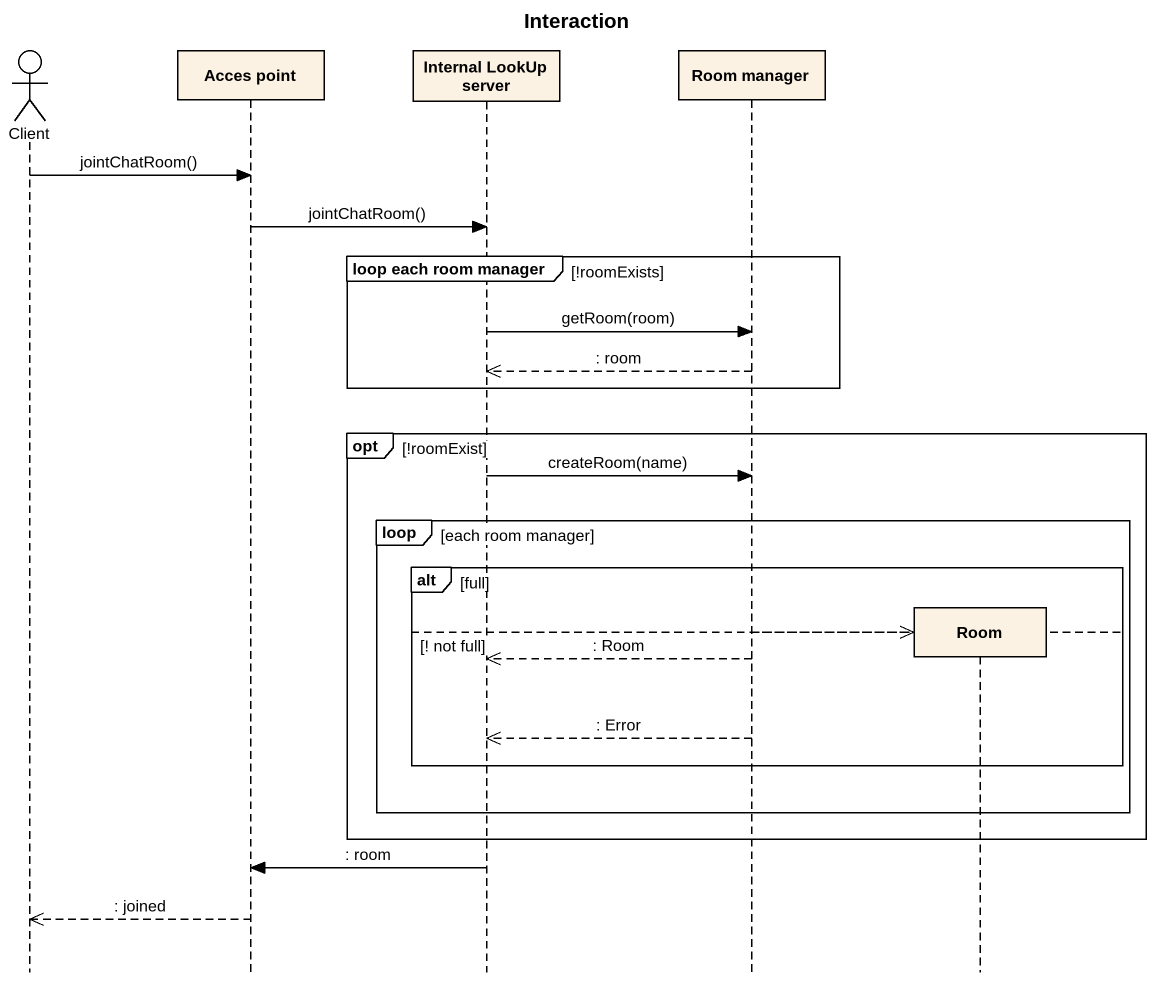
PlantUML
@startuml
title Interaction
hide footbox
actor Client
participant "Acces point" as Acces_point
participant "Internal LookUp server" as Internal_LookUp_server
participant "Room manager" as Room_manager
participant Room

Client -> Acces_point : jointChatRoom()
Acces_point -> Internal_LookUp_server : jointChatRoom()
group loop each room manager [!roomExists]
  Internal_LookUp_server -> Room_manager : getRoom(room)
  Room_manager -->> Internal_LookUp_server : : room
end
opt !roomExist
  Internal_LookUp_server -> Room_manager : createRoom(name)
  loop each room manager
    alt full
    else ! not full
      Room_manager -->> Room **
      Room_manager -->> Internal_LookUp_server : : Room
      Room_manager -->> Internal_LookUp_server : : Error
    end
  end
end
Internal_LookUp_server -> Acces_point : : room
Acces_point -->> Client : : joined
@enduml
